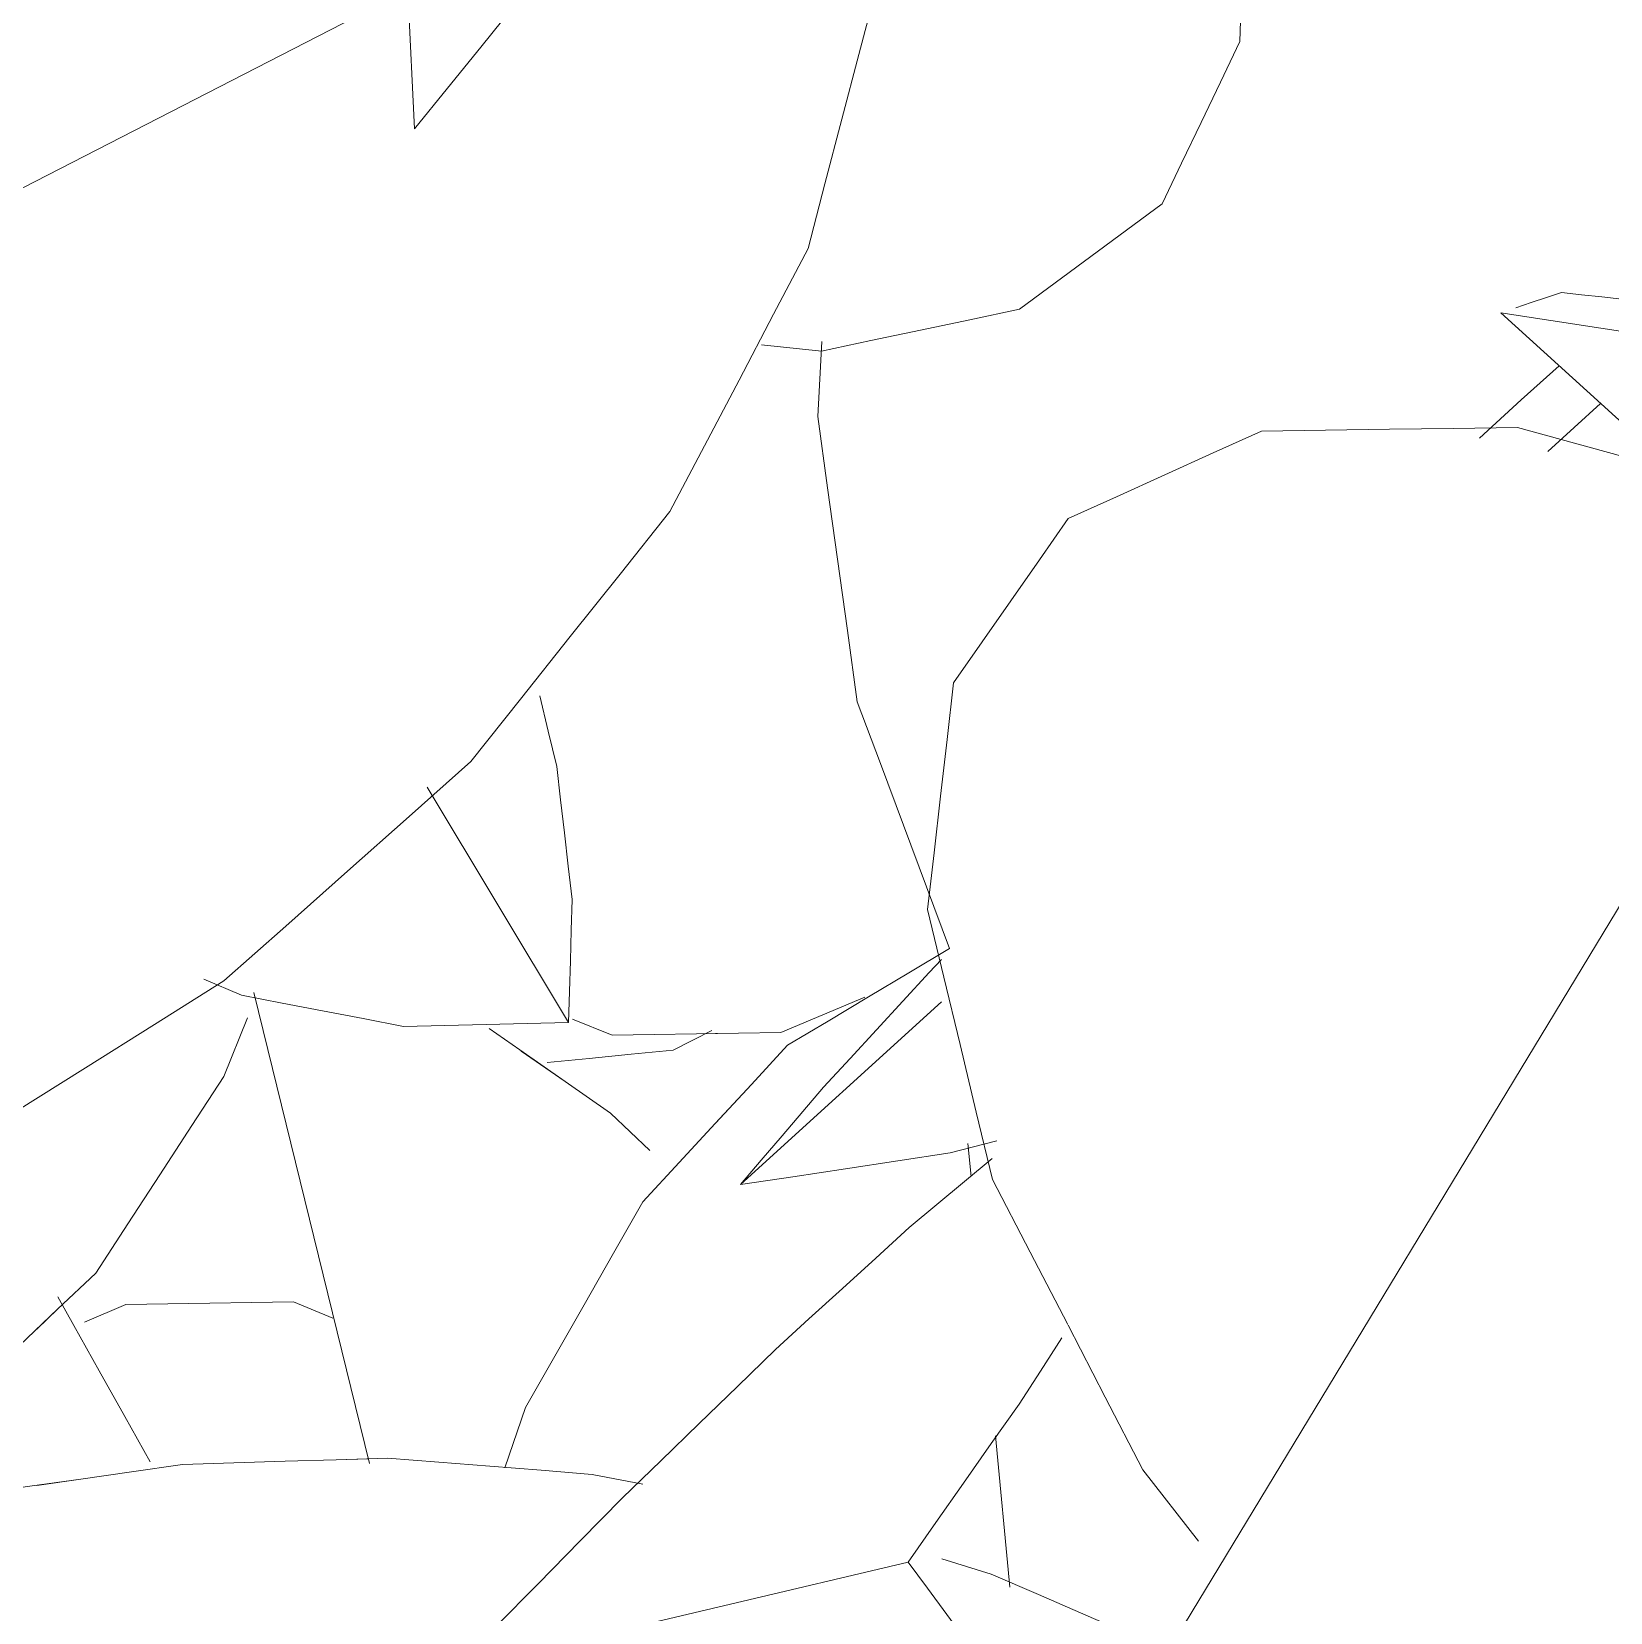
# Model space of a CAD drawing. Header units: metres. Extents: x -18.34 to -13.25, y -25.49 to -16.26.
# Drawn here: x -17.90612 to -17.87698, y -21.22739 to -21.19822 of the extents above; entities that cross this region are included whole.
import ezdxf

# ---------------------------------------------------------------- set-up
doc = ezdxf.new("R2010")
doc.units = ezdxf.units.M
doc.layers.add('Importações nas famílias', color=7, linetype='Continuous', lineweight=5)
doc.layers.add('Vegetação', color=7, linetype='Continuous', lineweight=5)

# ---------------------------------------------------------------- blocks, each defined once
blk = doc.blocks.new('Planta_pergolado_12200 - plantas pergolado_skp_Component_12-V2508-Pavimento 02 - Executivo')
at = {"layer": 'Importações nas famílias', "color": 9, "flags": 128}
blk.add_lwpolyline([(0.156239, 0.050344), (0.15676, 0.04961), (0.157281, 0.048877)], dxfattribs=at)
blk = doc.blocks.new('Planta_pergolado_12200 - plantas pergolado_skp_Component_16-V2512-Pavimento 02 - Executivo')
blk.add_blockref('Planta_pergolado_12200 - plantas pergolado_skp_Component_12-V2508-Pavimento 02 - Executivo', (0, 0))
blk = doc.blocks.new('Planta_pergolado_12200 - plantas pergolado_skp_Component_17-V2514-Pavimento 02 - Executivo')
at = {"layer": 'Importações nas famílias', "color": 9}
for p, q in [((0.157627, 0.048068), (0.156948, 0.047688)), ((0.154075, 0.047331), (0.153366, 0.047538))]:
    blk.add_line(p, q, dxfattribs=at)
at = {"layer": 'Importações nas famílias', "color": 9, "flags": 128}
blk.add_lwpolyline([(0.156948, 0.047688), (0.156229, 0.047599), (0.155511, 0.04751), (0.154793, 0.04742), (0.154075, 0.047331)], dxfattribs=at)
blk = doc.blocks.new('Planta_pergolado_12200 - plantas pergolado_skp_Component_16-V2515-Pavimento 02 - Executivo')
blk.add_blockref('Planta_pergolado_12200 - plantas pergolado_skp_Component_17-V2514-Pavimento 02 - Executivo', (0, 0))
blk = doc.blocks.new('Planta_pergolado_12200 - plantas pergolado_skp_Component_12-V2518-Pavimento 02 - Executivo')
at = {"layer": 'Importações nas famílias', "color": 9, "flags": 128}
blk.add_lwpolyline([(0.156239, 0.050344), (0.15676, 0.04961), (0.157281, 0.048877), (0.157802, 0.048143), (0.15813, 0.047682)], dxfattribs=at)
blk = doc.blocks.new('Planta_pergolado_12200 - plantas pergolado_skp_Component_16-V2521-Pavimento 02 - Executivo')
blk.add_blockref('Planta_pergolado_12200 - plantas pergolado_skp_Component_12-V2518-Pavimento 02 - Executivo', (0, 0))
blk = doc.blocks.new('Planta_pergolado_12200 - plantas pergolado_skp_-V2542-Pavimento 02 - Executivo')
for name in ['Planta_pergolado_12200 - plantas pergolado_skp_Component_16-V2512-Pavimento 02 - Executivo', 'Planta_pergolado_12200 - plantas pergolado_skp_Component_16-V2521-Pavimento 02 - Executivo', 'Planta_pergolado_12200 - plantas pergolado_skp_Component_16-V2515-Pavimento 02 - Executivo']:
    blk.add_blockref(name, (0, 0))
blk = doc.blocks.new('Planta_pergolado_12200 - plantas pergolado_skp_-V2576-Pavimento 02 - Executivo')
at = {"rotation": 89.9999999999999}
blk.add_blockref('Planta_pergolado_12200 - plantas pergolado_skp_-V2542-Pavimento 02 - Executivo', (0.274037, 0.01573), dxfattribs=at)
blk = doc.blocks.new('Planta_pergolado_12200 - plantas pergolado_skp_Component_12-V2630-Pavimento 02 - Executivo')
at = {"layer": 'Importações nas famílias', "color": 9}
for p, q in [((0.167064, 0.071429), (0.169928, 0.0793)), ((0.163579, 0.077889), (0.162834, 0.077325))]:
    blk.add_line(p, q, dxfattribs=at)
at = {"layer": 'Importações nas famílias', "color": 9, "flags": 128}
blk.add_lwpolyline([(0.165819, 0.079118), (0.165256, 0.07881), (0.164417, 0.078349), (0.163579, 0.077889)], dxfattribs=at)
blk = doc.blocks.new('Planta_pergolado_12200 - plantas pergolado_skp_Component_17-V2631-Pavimento 02 - Executivo')
at = {"layer": 'Importações nas famílias', "color": 9}
blk.add_line((0.162618, 0.07909), (0.161993, 0.079499), dxfattribs=at)
at = {"layer": 'Importações nas famílias', "color": 9, "flags": 128}
blk.add_lwpolyline([(0.16476, 0.078644), (0.164046, 0.078793), (0.163332, 0.078942), (0.162618, 0.07909)], dxfattribs=at)
blk = doc.blocks.new('Planta_pergolado_12200 - plantas pergolado_skp_Component_16-V2632-Pavimento 02 - Executivo')
for name in ['Planta_pergolado_12200 - plantas pergolado_skp_Component_17-V2631-Pavimento 02 - Executivo', 'Planta_pergolado_12200 - plantas pergolado_skp_Component_12-V2630-Pavimento 02 - Executivo']:
    blk.add_blockref(name, (0, 0))
blk = doc.blocks.new('Planta_pergolado_12200 - plantas pergolado_skp_Component_12-V2633-Pavimento 02 - Executivo')
at = {"layer": 'Importações nas famílias', "color": 9}
for p, q in [((0.163218, 0.071655), (0.162333, 0.071583)), ((0.177038, 0.068928), (0.156283, 0.06371)), ((0.152819, 0.06284), (0.1482, 0.061678))]:
    blk.add_line(p, q, dxfattribs=at)
at = {"layer": 'Importações nas famílias', "color": 9, "flags": 128}
for points in [[(0.166764, 0.071553), (0.165877, 0.071578), (0.164991, 0.071604), (0.164105, 0.07163), (0.163218, 0.071655)], [(0.170274, 0.07106), (0.169397, 0.071183), (0.168519, 0.071306), (0.167641, 0.07143), (0.166764, 0.071553)], [(0.173712, 0.070182), (0.172852, 0.070401), (0.171993, 0.070621), (0.171134, 0.07084), (0.170274, 0.07106)], [(0.157059, 0.070858), (0.157056, 0.070857), (0.156182, 0.070688)], [(0.156182, 0.070688), (0.155329, 0.070423), (0.154476, 0.070159), (0.153623, 0.069894), (0.152994, 0.069699)], [(0.177038, 0.068928), (0.176206, 0.069241), (0.175375, 0.069555), (0.174543, 0.069868), (0.173712, 0.070182)]]:
    blk.add_lwpolyline(points, dxfattribs=at)
blk = doc.blocks.new('Planta_pergolado_12200 - plantas pergolado_skp_Component_12-V2635-Pavimento 02 - Executivo')
at = {"layer": 'Importações nas famílias', "color": 9}
for p, q in [((0.145096, 0.093065), (0.145616, 0.093294)), ((0.149781, 0.093298), (0.146469, 0.090886)), ((0.128857, 0.085836), (0.128478, 0.085431))]:
    blk.add_line(p, q, dxfattribs=at)
at = {"layer": 'Importações nas famílias', "color": 9, "flags": 128}
for points in [[(0.145616, 0.093294), (0.146056, 0.09341), (0.146496, 0.093527), (0.146936, 0.093643), (0.147376, 0.093759)], [(0.147376, 0.093759), (0.147726, 0.093759), (0.148076, 0.093759), (0.148426, 0.093759), (0.148776, 0.09376)], [(0.148776, 0.09376), (0.149027, 0.093644), (0.149278, 0.093529), (0.14953, 0.093413)], [(0.146285, 0.09314), (0.145438, 0.093021), (0.144591, 0.092902), (0.143744, 0.092784), (0.142898, 0.092665)], [(0.149781, 0.093298), (0.148907, 0.093258), (0.148033, 0.093219), (0.147159, 0.093179), (0.146285, 0.09314)], [(0.133728, 0.089385), (0.133114, 0.088993), (0.132466, 0.088579), (0.131818, 0.088165), (0.131171, 0.08775)], [(0.131171, 0.08775), (0.130592, 0.087272), (0.130014, 0.086793), (0.129436, 0.086315), (0.128857, 0.085836)]]:
    blk.add_lwpolyline(points, dxfattribs=at)
blk = doc.blocks.new('Planta_pergolado_12200 - plantas pergolado_skp_Component_17-V2636-Pavimento 02 - Executivo')
at = {"layer": 'Importações nas famílias', "color": 9}
for p, q in [((0.161388, 0.091538), (0.161319, 0.090244)), ((0.157268, 0.077479), (0.157383, 0.078037)), ((0.155833, 0.0705), (0.156362, 0.073072)), ((0.164488, 0.072677), (0.164729, 0.071603))]:
    blk.add_line(p, q, dxfattribs=at)
at = {"layer": 'Importações nas famílias', "color": 9, "flags": 128}
for points in [[(0.161319, 0.090244), (0.161016, 0.089037), (0.160713, 0.087831), (0.16041, 0.086624), (0.160107, 0.085417)], [(0.160107, 0.085417), (0.159596, 0.0844), (0.159085, 0.083383), (0.158574, 0.082366), (0.158064, 0.08135)], [(0.158064, 0.08135), (0.158714, 0.080859), (0.159364, 0.080369), (0.160014, 0.079879), (0.160665, 0.079389)], [(0.160665, 0.079389), (0.161212, 0.078649), (0.16176, 0.07791), (0.162308, 0.07717), (0.162856, 0.07643)], [(0.162856, 0.07643), (0.163264, 0.075492), (0.163672, 0.074554), (0.16408, 0.073615), (0.164488, 0.072677)]]:
    blk.add_lwpolyline(points, dxfattribs=at)
blk = doc.blocks.new('Planta_pergolado_12200 - plantas pergolado_skp_Component_16-V2637-Pavimento 02 - Executivo')
for name in ['Planta_pergolado_12200 - plantas pergolado_skp_Component_17-V2636-Pavimento 02 - Executivo', 'Planta_pergolado_12200 - plantas pergolado_skp_Component_12-V2635-Pavimento 02 - Executivo', 'Planta_pergolado_12200 - plantas pergolado_skp_Component_12-V2633-Pavimento 02 - Executivo']:
    blk.add_blockref(name, (0, 0))
blk = doc.blocks.new('Planta_pergolado_12200 - plantas pergolado_skp_Component_12-V247-Pavimento 02 - Executivo')
at = {"layer": 'Importações nas famílias', "color": 9}
blk.add_line((0.163579, 0.077889), (0.162834, 0.077325), dxfattribs=at)
at = {"layer": 'Importações nas famílias', "color": 9, "flags": 128}
blk.add_lwpolyline([(0.165226, 0.078793), (0.164417, 0.078349), (0.163579, 0.077889)], dxfattribs=at)
blk = doc.blocks.new('Planta_pergolado_12200 - plantas pergolado_skp_Component_17-V248-Pavimento 02 - Executivo')
at = {"layer": 'Importações nas famílias', "color": 9}
blk.add_line((0.162618, 0.07909), (0.161993, 0.079499), dxfattribs=at)
at = {"layer": 'Importações nas famílias', "color": 9, "flags": 128}
blk.add_lwpolyline([(0.16476, 0.078644), (0.164046, 0.078793), (0.163332, 0.078942), (0.162618, 0.07909)], dxfattribs=at)
blk = doc.blocks.new('Planta_pergolado_12200 - plantas pergolado_skp_Component_16-V422-Pavimento 02 - Executivo')
for name in ['Planta_pergolado_12200 - plantas pergolado_skp_Component_17-V248-Pavimento 02 - Executivo', 'Planta_pergolado_12200 - plantas pergolado_skp_Component_12-V247-Pavimento 02 - Executivo']:
    blk.add_blockref(name, (0, 0))
blk = doc.blocks.new('Planta_pergolado_12200 - plantas pergolado_skp_Component_17-V251-Pavimento 02 - Executivo')
at = {"layer": 'Importações nas famílias', "color": 9}
for p, q in [((0.164404, 0.079438), (0.163696, 0.079232)), ((0.170288, 0.077802), (0.169991, 0.078854))]:
    blk.add_line(p, q, dxfattribs=at)
at = {"layer": 'Importações nas famílias', "color": 9, "flags": 128}
for points in [[(0.160805, 0.079595), (0.160115, 0.079976), (0.159426, 0.080357)], [(0.163696, 0.079232), (0.162973, 0.079323), (0.16225, 0.079413), (0.161528, 0.079504), (0.160805, 0.079595)], [(0.172119, 0.074186), (0.171662, 0.07509), (0.171204, 0.075994), (0.170746, 0.076898), (0.170288, 0.077802)], [(0.174469, 0.07141), (0.173881, 0.072104), (0.173294, 0.072798), (0.172707, 0.073492), (0.172119, 0.074186)]]:
    blk.add_lwpolyline(points, dxfattribs=at)
blk = doc.blocks.new('Planta_pergolado_12200 - plantas pergolado_skp_Component_16-V2657-Pavimento 02 - Executivo')
blk.add_blockref('Planta_pergolado_12200 - plantas pergolado_skp_Component_17-V251-Pavimento 02 - Executivo', (0, 0))
blk = doc.blocks.new('Planta_pergolado_12200 - plantas pergolado_skp_Component_17-V2659-Pavimento 02 - Executivo')
at = {"layer": 'Importações nas famílias', "color": 9}
for p, q in [((0.164404, 0.079438), (0.163696, 0.079232)), ((0.170288, 0.077802), (0.169991, 0.078854))]:
    blk.add_line(p, q, dxfattribs=at)
at = {"layer": 'Importações nas famílias', "color": 9, "flags": 128}
for points in [[(0.160805, 0.079595), (0.160115, 0.079976), (0.159426, 0.080357)], [(0.161924, 0.079454), (0.161528, 0.079504), (0.160805, 0.079595)], [(0.163696, 0.079232), (0.162973, 0.079323), (0.16225, 0.079413)], [(0.172119, 0.074186), (0.171662, 0.07509), (0.171204, 0.075994), (0.170746, 0.076898), (0.170288, 0.077802)], [(0.173029, 0.073111), (0.172707, 0.073492), (0.172119, 0.074186)]]:
    blk.add_lwpolyline(points, dxfattribs=at)
blk = doc.blocks.new('Planta_pergolado_12200 - plantas pergolado_skp_Component_16-V2660-Pavimento 02 - Executivo')
blk.add_blockref('Planta_pergolado_12200 - plantas pergolado_skp_Component_17-V2659-Pavimento 02 - Executivo', (0, 0))
blk = doc.blocks.new('Planta_pergolado_12200 - plantas pergolado_skp_Component_12-V2663-Pavimento 02 - Executivo')
at = {"layer": 'Importações nas famílias', "color": 9}
blk.add_line((0.123463, 0.061898), (0.135728, 0.095599), dxfattribs=at)
blk = doc.blocks.new('Planta_pergolado_12200 - plantas pergolado_skp_Component_16-V2667-Pavimento 02 - Executivo')
blk.add_blockref('Planta_pergolado_12200 - plantas pergolado_skp_Component_12-V2663-Pavimento 02 - Executivo', (0, 0))
blk = doc.blocks.new('Planta_pergolado_12200 - plantas pergolado_skp_Component_12-V2668-Pavimento 02 - Executivo')
at = {"layer": 'Importações nas famílias', "color": 9}
for p, q in [((0.115028, 0.071556), (0.115028, 0.079122)), ((0.116557, 0.069162), (0.117066, 0.069526))]:
    blk.add_line(p, q, dxfattribs=at)
at = {"layer": 'Importações nas famílias', "color": 9, "flags": 128}
for points in [[(0.121078, 0.081294), (0.120836, 0.081714), (0.120593, 0.082134), (0.120351, 0.082555), (0.120109, 0.082975)], [(0.121664, 0.079575), (0.121518, 0.080005), (0.121371, 0.080435), (0.121225, 0.080864), (0.121078, 0.081294)], [(0.12186, 0.077836), (0.121811, 0.078271), (0.121762, 0.078706), (0.121713, 0.07914), (0.121664, 0.079575)], [(0.121664, 0.076098), (0.121713, 0.076533), (0.121762, 0.076967), (0.121811, 0.077402), (0.12186, 0.077836)], [(0.121078, 0.074379), (0.121225, 0.074809), (0.121371, 0.075238), (0.121518, 0.075668), (0.121664, 0.076098)], [(0.120109, 0.072698), (0.120351, 0.073118), (0.120593, 0.073538), (0.120836, 0.073959), (0.121078, 0.074379)], [(0.118766, 0.071074), (0.119102, 0.07148), (0.119438, 0.071886), (0.119773, 0.072292), (0.120109, 0.072698)], [(0.117066, 0.069526), (0.117491, 0.069913), (0.117916, 0.0703), (0.118341, 0.070687), (0.118766, 0.071074)]]:
    blk.add_lwpolyline(points, dxfattribs=at)
blk = doc.blocks.new('Planta_pergolado_12200 - plantas pergolado_skp_Component_16-V2671-Pavimento 02 - Executivo')
blk.add_blockref('Planta_pergolado_12200 - plantas pergolado_skp_Component_12-V2668-Pavimento 02 - Executivo', (0, 0))
blk = doc.blocks.new('Planta_pergolado_12200 - plantas pergolado_skp_Component_12-V277-Pavimento 02 - Executivo')
at = {"layer": 'Importações nas famílias', "color": 9}
blk.add_line((0.128954, 0.06617), (0.131725, 0.060364), dxfattribs=at)
at = {"layer": 'Importações nas famílias', "color": 9, "flags": 128}
for points in [[(0.132535, 0.069066), (0.132544, 0.069562), (0.132552, 0.070058), (0.13256, 0.070553)], [(0.130034, 0.069753), (0.129863, 0.069238), (0.129692, 0.068723)], [(0.13238, 0.066584), (0.132419, 0.067204), (0.132458, 0.067825), (0.132496, 0.068446), (0.132535, 0.069066)], [(0.129692, 0.068723), (0.129508, 0.068085), (0.129323, 0.067446), (0.129138, 0.066808), (0.128954, 0.06617)], [(0.132108, 0.06366), (0.132176, 0.064391), (0.132244, 0.065122), (0.132312, 0.065853), (0.13238, 0.066584)], [(0.128954, 0.06617), (0.128506, 0.066152), (0.128058, 0.066133), (0.12761, 0.066115), (0.127162, 0.066097)], [(0.127162, 0.066097), (0.1268, 0.066057), (0.126439, 0.066016), (0.126077, 0.065976), (0.125715, 0.065936)], [(0.125715, 0.065936), (0.125444, 0.065875), (0.125173, 0.065813), (0.124902, 0.065752)], [(0.124081, 0.063921), (0.124286, 0.063767), (0.12449, 0.063613), (0.124695, 0.06346), (0.124899, 0.063306)], [(0.131725, 0.060364), (0.13182, 0.061188), (0.131916, 0.062012), (0.132012, 0.062836), (0.132108, 0.06366)], [(0.124899, 0.063306), (0.125196, 0.063139), (0.125494, 0.062971), (0.125791, 0.062803), (0.126088, 0.062636)], [(0.126088, 0.062636), (0.126474, 0.062456), (0.126861, 0.062276), (0.127247, 0.062096), (0.127634, 0.061916)], [(0.127634, 0.061916), (0.128105, 0.061726), (0.128577, 0.061536), (0.129048, 0.061346), (0.12952, 0.061156)], [(0.12952, 0.061156), (0.130071, 0.060958), (0.130622, 0.06076), (0.131173, 0.060562), (0.131725, 0.060364)]]:
    blk.add_lwpolyline(points, dxfattribs=at)
blk = doc.blocks.new('Planta_pergolado_12200 - plantas pergolado_skp_Component_12-V281-Pavimento 02 - Executivo')
at = {"layer": 'Importações nas famílias', "color": 9}
blk.add_line((0.176146, 0.093298), (0.148593, 0.073237), dxfattribs=at)
at = {"layer": 'Importações nas famílias', "color": 9, "flags": 128}
blk.add_lwpolyline([(0.149205, 0.07607), (0.149052, 0.075362), (0.148899, 0.074653), (0.148746, 0.073945), (0.148593, 0.073237)], dxfattribs=at)
blk = doc.blocks.new('Planta_pergolado_12200 - plantas pergolado_skp_Component_17-V2681-Pavimento 02 - Executivo')
at = {"layer": 'Importações nas famílias', "color": 9}
blk.add_line((0.150142, 0.074364), (0.155529, 0.048161), dxfattribs=at)
at = {"layer": 'Importações nas famílias', "color": 9, "flags": 128}
for points in [[(0.143914, 0.07643), (0.144462, 0.07717), (0.14501, 0.07791), (0.145557, 0.078649), (0.146105, 0.079389)], [(0.142282, 0.072677), (0.14269, 0.073615), (0.143098, 0.074554), (0.143506, 0.075492), (0.143914, 0.07643)], [(0.14132, 0.068383), (0.14156, 0.069456), (0.141801, 0.07053), (0.142041, 0.071603), (0.142282, 0.072677)], [(0.141094, 0.063842), (0.14115, 0.064977), (0.141207, 0.066113), (0.141263, 0.067248), (0.14132, 0.068383)], [(0.141619, 0.059363), (0.141488, 0.060483), (0.141356, 0.061603), (0.141225, 0.062722), (0.141094, 0.063842)]]:
    blk.add_lwpolyline(points, dxfattribs=at)
blk = doc.blocks.new('Planta_pergolado_12200 - plantas pergolado_skp_Component_16-V2682-Pavimento 02 - Executivo')
for name in ['Planta_pergolado_12200 - plantas pergolado_skp_Component_17-V2681-Pavimento 02 - Executivo', 'Planta_pergolado_12200 - plantas pergolado_skp_Component_12-V281-Pavimento 02 - Executivo', 'Planta_pergolado_12200 - plantas pergolado_skp_Component_12-V277-Pavimento 02 - Executivo']:
    blk.add_blockref(name, (0, 0))
blk = doc.blocks.new('Planta_pergolado_12200 - plantas pergolado_skp_-V2694-Pavimento 02 - Executivo')
for name in ['Planta_pergolado_12200 - plantas pergolado_skp_Component_16-V2667-Pavimento 02 - Executivo', 'Planta_pergolado_12200 - plantas pergolado_skp_Component_16-V2671-Pavimento 02 - Executivo', 'Planta_pergolado_12200 - plantas pergolado_skp_Component_16-V2682-Pavimento 02 - Executivo']:
    blk.add_blockref(name, (0, 0))
blk = doc.blocks.new('Planta_pergolado_12200 - plantas pergolado_skp_-V2695-Pavimento 02 - Executivo')
at = {"xscale": 1.254472261797389, "yscale": 1.254472261797389, "zscale": 1.254472261797389, "rotation": 44.99999999999149}
blk.add_blockref('Planta_pergolado_12200 - plantas pergolado_skp_-V2694-Pavimento 02 - Executivo', (0.101937, -0.102346), dxfattribs=at)
for name in ['Planta_pergolado_12200 - plantas pergolado_skp_Component_16-V2632-Pavimento 02 - Executivo', 'Planta_pergolado_12200 - plantas pergolado_skp_Component_16-V2657-Pavimento 02 - Executivo', 'Planta_pergolado_12200 - plantas pergolado_skp_Component_16-V2660-Pavimento 02 - Executivo', 'Planta_pergolado_12200 - plantas pergolado_skp_Component_16-V2637-Pavimento 02 - Executivo', 'Planta_pergolado_12200 - plantas pergolado_skp_Component_16-V422-Pavimento 02 - Executivo']:
    blk.add_blockref(name, (0, 0))
blk = doc.blocks.new('Planta_pergolado_12200 - plantas pergolado_skp_Component_12-V2714-Pavimento 02 - Executivo')
at = {"layer": 'Importações nas famílias', "color": 9}
for p, q in [((0.167337, 0.25142), (0.164467, 0.247648)), ((0.170133, 0.247505), (0.170814, 0.247712))]:
    blk.add_line(p, q, dxfattribs=at)
at = {"layer": 'Importações nas famílias', "color": 9, "flags": 128}
for points in [[(0.165573, 0.2532), (0.165361, 0.25261), (0.165149, 0.252019)], [(0.165149, 0.252019), (0.165021, 0.251456), (0.164893, 0.250893), (0.164765, 0.25033), (0.164637, 0.249766)], [(0.164637, 0.249766), (0.164595, 0.249237), (0.164552, 0.248707), (0.164509, 0.248178), (0.164467, 0.247648)], [(0.164467, 0.247648), (0.165174, 0.247553), (0.165881, 0.247458), (0.166589, 0.247363), (0.167296, 0.247269)], [(0.167296, 0.247269), (0.168005, 0.247328), (0.168714, 0.247387), (0.169423, 0.247446), (0.170133, 0.247505)]]:
    blk.add_lwpolyline(points, dxfattribs=at)
blk = doc.blocks.new('Planta_pergolado_12200 - plantas pergolado_skp_Component_12-V2715-Pavimento 02 - Executivo')
at = {"layer": 'Importações nas famílias', "color": 9}
for p, q in [((0.141171, 0.268867), (0.140687, 0.26936)), ((0.140588, 0.268448), (0.146709, 0.261543)), ((0.149271, 0.260115), (0.148681, 0.260772)), ((0.147898, 0.260201), (0.148717, 0.259278)), ((0.149915, 0.259378), (0.149271, 0.260115)), ((0.158366, 0.249178), (0.158177, 0.249421)), ((0.158098, 0.248694), (0.161211, 0.245182)), ((0.156889, 0.246415), (0.15767, 0.246117))]:
    blk.add_line(p, q, dxfattribs=at)
at = {"layer": 'Importações nas famílias', "color": 9, "flags": 128}
for points in [[(0.14387, 0.266036), (0.143195, 0.266744), (0.142521, 0.267451), (0.141846, 0.268159), (0.141171, 0.268867)], [(0.145911, 0.26383), (0.145231, 0.264565), (0.14455, 0.265301), (0.14387, 0.266036)], [(0.159966, 0.247011), (0.159566, 0.247553), (0.159166, 0.248095), (0.158766, 0.248637), (0.158366, 0.249178)], [(0.161211, 0.245182), (0.1609, 0.245639), (0.160589, 0.246097), (0.160278, 0.246554), (0.159966, 0.247011)], [(0.15767, 0.246117), (0.158556, 0.245883), (0.159441, 0.245649), (0.160326, 0.245416), (0.161211, 0.245182)]]:
    blk.add_lwpolyline(points, dxfattribs=at)
blk = doc.blocks.new('Planta_pergolado_12200 - plantas pergolado_skp_Component_16-V2718-Pavimento 02 - Executivo')
for name in ['Planta_pergolado_12200 - plantas pergolado_skp_Component_12-V2715-Pavimento 02 - Executivo', 'Planta_pergolado_12200 - plantas pergolado_skp_Component_12-V2714-Pavimento 02 - Executivo']:
    blk.add_blockref(name, (0, 0))
blk = doc.blocks.new('Planta_pergolado_12200 - plantas pergolado_skp_Component_12-V2727-Pavimento 02 - Executivo')
at = {"layer": 'Importações nas famílias', "color": 9, "flags": 128}
for points in [[(0.165881, 0.247458), (0.166589, 0.247363), (0.167296, 0.247269)], [(0.167296, 0.247269), (0.168005, 0.247328), (0.168714, 0.247387), (0.169423, 0.247446)]]:
    blk.add_lwpolyline(points, dxfattribs=at)
blk = doc.blocks.new('Planta_pergolado_12200 - plantas pergolado_skp_Component_16-V2731-Pavimento 02 - Executivo')
blk.add_blockref('Planta_pergolado_12200 - plantas pergolado_skp_Component_12-V2727-Pavimento 02 - Executivo', (0, 0))
blk = doc.blocks.new('Planta_pergolado_12200 - plantas pergolado_skp_-V2763-Pavimento 02 - Executivo')
for name in ['Planta_pergolado_12200 - plantas pergolado_skp_Component_16-V2718-Pavimento 02 - Executivo', 'Planta_pergolado_12200 - plantas pergolado_skp_Component_16-V2731-Pavimento 02 - Executivo']:
    blk.add_blockref(name, (0, 0))
blk = doc.blocks.new('Planta_pergolado_12200 - plantas pergolado_skp_Component_12-V2788-Pavimento 02 - Executivo')
at = {"layer": 'Importações nas famílias', "color": 9}
blk.add_line((0.173712, 0.070182), (0.172852, 0.070401), dxfattribs=at)
at = {"layer": 'Importações nas famílias', "color": 9, "flags": 128}
for points in [[(0.170274, 0.07106), (0.169397, 0.071183), (0.168519, 0.071306), (0.167641, 0.07143), (0.167092, 0.071507)], [(0.172738, 0.07043), (0.171993, 0.070621), (0.171134, 0.07084), (0.170274, 0.07106)], [(0.175375, 0.069555), (0.174543, 0.069868), (0.173712, 0.070182)]]:
    blk.add_lwpolyline(points, dxfattribs=at)
blk = doc.blocks.new('Planta_pergolado_12200 - plantas pergolado_skp_Component_17-V2789-Pavimento 02 - Executivo')
at = {"layer": 'Importações nas famílias', "color": 9}
for p, q in [((0.16176, 0.07791), (0.162308, 0.07717)), ((0.165567, 0.066044), (0.165616, 0.065057))]:
    blk.add_line(p, q, dxfattribs=at)
at = {"layer": 'Importações nas famílias', "color": 9, "flags": 128}
for points in [[(0.120828, 0.086262), (0.120798, 0.08646), (0.120633, 0.087547)], [(0.159364, 0.080369), (0.160014, 0.079879), (0.160665, 0.079389)], [(0.160665, 0.079389), (0.161212, 0.078649), (0.161757, 0.077914)]]:
    blk.add_lwpolyline(points, dxfattribs=at)
blk = doc.blocks.new('Planta_pergolado_12200 - plantas pergolado_skp_Component_16-V2790-Pavimento 02 - Executivo')
for name in ['Planta_pergolado_12200 - plantas pergolado_skp_Component_17-V2789-Pavimento 02 - Executivo', 'Planta_pergolado_12200 - plantas pergolado_skp_Component_12-V2788-Pavimento 02 - Executivo']:
    blk.add_blockref(name, (0, 0))
blk = doc.blocks.new('Planta_pergolado_12200 - plantas pergolado_skp_Component_17-V2799-Pavimento 02 - Executivo')
at = {"layer": 'Importações nas famílias', "color": 9}
for p, q in [((0.170288, 0.077802), (0.169991, 0.078854)), ((0.186034, 0.07198), (0.185554, 0.071388))]:
    blk.add_line(p, q, dxfattribs=at)
at = {"layer": 'Importações nas famílias', "color": 9, "flags": 128}
for points in [[(0.160805, 0.079595), (0.160115, 0.079976), (0.159426, 0.080357)], [(0.161924, 0.079454), (0.161528, 0.079504), (0.160805, 0.079595)], [(0.172119, 0.074186), (0.171662, 0.07509), (0.171204, 0.075994), (0.170746, 0.076898), (0.170288, 0.077802)], [(0.173029, 0.073111), (0.172707, 0.073492), (0.172119, 0.074186)], [(0.174469, 0.07141), (0.173881, 0.072104), (0.173294, 0.072798)], [(0.177176, 0.069662), (0.176499, 0.070099), (0.175822, 0.070536), (0.175145, 0.070973), (0.174469, 0.07141)], [(0.185554, 0.071388), (0.184894, 0.070953), (0.184234, 0.070519), (0.183574, 0.070085), (0.182914, 0.06965)], [(0.180056, 0.069062), (0.179336, 0.069212), (0.178616, 0.069362), (0.177896, 0.069512), (0.177176, 0.069662)], [(0.182914, 0.06965), (0.182199, 0.069503), (0.181485, 0.069356), (0.180771, 0.069209), (0.180056, 0.069062)]]:
    blk.add_lwpolyline(points, dxfattribs=at)
blk = doc.blocks.new('Planta_pergolado_12200 - plantas pergolado_skp_Component_16-V2800-Pavimento 02 - Executivo')
blk.add_blockref('Planta_pergolado_12200 - plantas pergolado_skp_Component_17-V2799-Pavimento 02 - Executivo', (0, 0))
blk = doc.blocks.new('Planta_pergolado_12200 - plantas pergolado_skp_Component_16-V2802-Pavimento 02 - Executivo')
blk.add_blockref('Planta_pergolado_12200 - plantas pergolado_skp_Component_17-V2799-Pavimento 02 - Executivo', (0, 0))
blk = doc.blocks.new('Planta_pergolado_12200 - plantas pergolado_skp_-V2816-Pavimento 02 - Executivo')
for name in ['Planta_pergolado_12200 - plantas pergolado_skp_Component_16-V2790-Pavimento 02 - Executivo', 'Planta_pergolado_12200 - plantas pergolado_skp_Component_16-V2800-Pavimento 02 - Executivo', 'Planta_pergolado_12200 - plantas pergolado_skp_Component_16-V2802-Pavimento 02 - Executivo', 'Planta_pergolado_12200 - plantas pergolado_skp_Component_16-V422-Pavimento 02 - Executivo', 'Planta_pergolado_12200 - plantas pergolado_skp_Component_16-V422-Pavimento 02 - Executivo']:
    blk.add_blockref(name, (0, 0))
blk = doc.blocks.new('Planta_pergolado_12200 - plantas pergolado_skp_-V2846-Pavimento 02 - Executivo')
at = {"rotation": 89.9999999999999}
for name, p in [('Planta_pergolado_12200 - plantas pergolado_skp_-V2695-Pavimento 02 - Executivo', (0.52797, 0.01573)), ('Planta_pergolado_12200 - plantas pergolado_skp_-V2816-Pavimento 02 - Executivo', (0.52797, 0.01573)), ('Planta_pergolado_12200 - plantas pergolado_skp_-V2763-Pavimento 02 - Executivo', (0.696245, 0.01573))]:
    blk.add_blockref(name, p, dxfattribs=at)
blk = doc.blocks.new('Planta_pergolado_12200 - plantas pergolado_skp_Component_17-V2933-Pavimento 02 - Executivo')
at = {"layer": 'Importações nas famílias', "color": 9}
blk.add_line((-0.305613, -0.126667), (-0.304585, -0.127984), dxfattribs=at)
at = {"layer": 'Importações nas famílias', "color": 9, "flags": 128}
for points in [[(-0.303422, -0.107499), (-0.304315, -0.107903), (-0.305207, -0.108307), (-0.3061, -0.108711), (-0.306993, -0.109115)], [(-0.2987, -0.107435), (-0.29988, -0.107451), (-0.301061, -0.107467), (-0.302241, -0.107483), (-0.303422, -0.107499)], [(-0.29323, -0.108928), (-0.294598, -0.108555), (-0.295965, -0.108182), (-0.297332, -0.107808), (-0.2987, -0.107435)], [(-0.306993, -0.109115), (-0.307522, -0.109873), (-0.308051, -0.11063), (-0.30858, -0.111388), (-0.309108, -0.112145)], [(-0.309108, -0.112145), (-0.309228, -0.113192), (-0.309348, -0.114238), (-0.309467, -0.115284), (-0.309587, -0.11633)], [(-0.309587, -0.11633), (-0.309287, -0.117576), (-0.308987, -0.118822), (-0.308688, -0.120067), (-0.308388, -0.121313)], [(-0.308388, -0.121313), (-0.307694, -0.122651), (-0.307001, -0.12399)], [(-0.306995, -0.124001), (-0.306307, -0.125328), (-0.305613, -0.126667)]]:
    blk.add_lwpolyline(points, dxfattribs=at)
blk = doc.blocks.new('Planta_pergolado_12200 - plantas pergolado_skp_Component_16-V2934-Pavimento 02 - Executivo')
blk.add_blockref('Planta_pergolado_12200 - plantas pergolado_skp_Component_17-V2933-Pavimento 02 - Executivo', (0, 0))
blk = doc.blocks.new('Planta_pergolado_12200 - plantas pergolado_skp_Component_17-V2936-Pavimento 02 - Executivo')
at = {"layer": 'Importações nas famílias', "color": 9}
blk.add_line((-0.312655, -0.105907), (-0.311547, -0.106022), dxfattribs=at)
at = {"layer": 'Importações nas famílias', "color": 9, "flags": 128}
for points in [[(-0.303824, -0.100311), (-0.303791, -0.099352), (-0.303758, -0.098394), (-0.303726, -0.097435), (-0.303693, -0.096477)], [(-0.305255, -0.103304), (-0.304897, -0.102556), (-0.304539, -0.101807), (-0.304182, -0.101059), (-0.303824, -0.100311)], [(-0.307889, -0.105252), (-0.307231, -0.104765), (-0.306572, -0.104278), (-0.305914, -0.103791), (-0.305255, -0.103304)], [(-0.311547, -0.106022), (-0.310633, -0.105829), (-0.309718, -0.105637), (-0.308804, -0.105444), (-0.307889, -0.105252)]]:
    blk.add_lwpolyline(points, dxfattribs=at)
blk = doc.blocks.new('Planta_pergolado_12200 - plantas pergolado_skp_Component_16-V2937-Pavimento 02 - Executivo')
blk.add_blockref('Planta_pergolado_12200 - plantas pergolado_skp_Component_17-V2936-Pavimento 02 - Executivo', (0, 0))
blk = doc.blocks.new('Planta_pergolado_12200 - plantas pergolado_skp_-V2954-Pavimento 02 - Executivo')
for name in ['Planta_pergolado_12200 - plantas pergolado_skp_Component_16-V2937-Pavimento 02 - Executivo', 'Planta_pergolado_12200 - plantas pergolado_skp_Component_16-V2934-Pavimento 02 - Executivo']:
    blk.add_blockref(name, (0, 0))
blk = doc.blocks.new('Planta_pergolado_12200 - plantas pergolado_skp_-V2955-Pavimento 02 - Executivo')
blk.add_blockref('Planta_pergolado_12200 - plantas pergolado_skp_-V2954-Pavimento 02 - Executivo', (0, 0))
blk = doc.blocks.new('Planta_pergolado_12200 - plantas pergolado_skp_-V3129-Pavimento 02 - Executivo')
blk.add_blockref('Planta_pergolado_12200 - plantas pergolado_skp_-V2955-Pavimento 02 - Executivo', (0, 0))
blk = doc.blocks.new('Planta_pergolado_12200 - Planta_pergolado_12200-3075656-Pavimento 02 - Executivo')
blk.add_blockref('Planta_pergolado_12200 - plantas pergolado_skp_-V3129-Pavimento 02 - Executivo', (0, 0))
at = {"xscale": 1.068436298615139, "yscale": 1.068436298615139, "zscale": 1.068436298615139, "rotation": 83.79999999999607}
blk.add_blockref('Planta_pergolado_12200 - plantas pergolado_skp_-V2576-Pavimento 02 - Executivo', (-0.167087, -0.38397), dxfattribs=at)
at = {"extrusion": (0, 0, -1), "xscale": 1.068436298615139, "yscale": 1.068436298615139, "zscale": 1.068436298615139, "rotation": 276.200000000004}
blk.add_blockref('Planta_pergolado_12200 - plantas pergolado_skp_-V2846-Pavimento 02 - Executivo', (0.073046, 0.337289), dxfattribs=at)

msp = doc.modelspace()

# ---------------------------------------------------------------- block references
at = {"layer": 'Vegetação', "color": 9}
msp.add_blockref('Planta_pergolado_12200 - Planta_pergolado_12200-3075656-Pavimento 02 - Executivo', (-17.58, -21.09809), dxfattribs=at)

doc.saveas('drawing.dxf')
